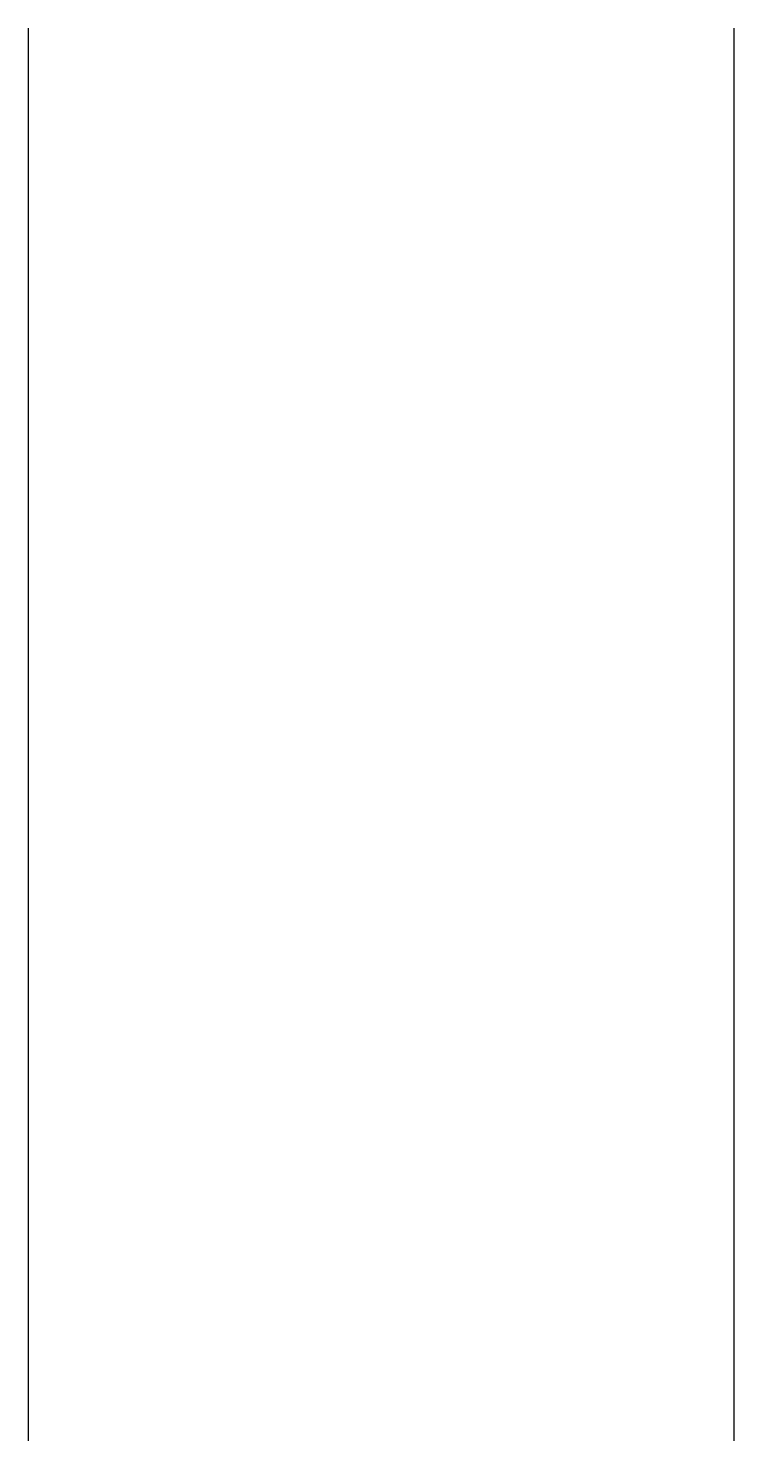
# Model space of a CAD drawing. Header units: millimetres. Extents: x 1 to 5, y 1 to 9.
import ezdxf

# ---------------------------------------------------------------- set-up
doc = ezdxf.new("R2010")
doc.units = ezdxf.units.MM
doc.layers.get('0').update_dxf_attribs({"linetype": 'CONTINUOUS'})

msp = doc.modelspace()

# ---------------------------------------------------------------- linework, layer by layer
for p, q in [((1, 9), (1, 1)), ((5, 9), (5, 1))]:
    msp.add_line(p, q)

doc.saveas('drawing.dxf')
